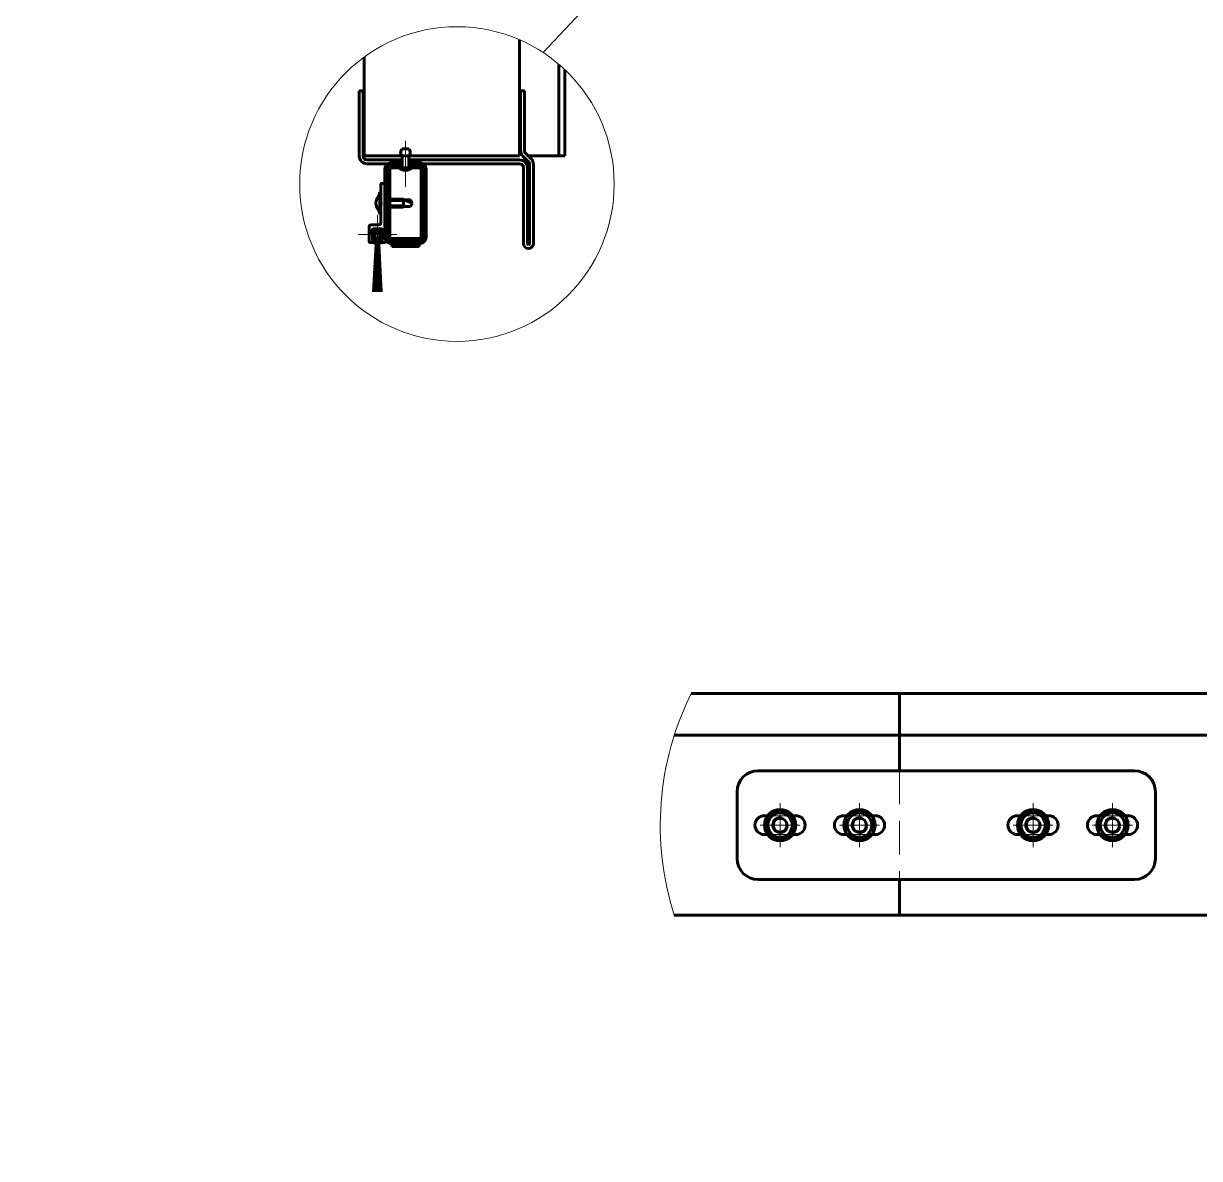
# Model space of a CAD drawing. Header units: millimetres. Extents: x 0 to 3360, y 0 to 297.
# Drawn here: x 0 to 140.6, y 0 to 135.7 of the extents above; entities that cross this region are included whole.
import ezdxf

# ---------------------------------------------------------------- set-up
doc = ezdxf.new("R2010")
doc.units = ezdxf.units.MM
for name, pattern in [('K5LT_AXLED', [19.5, 15, -1.5, 1.5, -1.5]), ('K5LT_BASIC', [0]), ('K5LT_DASHED', [6, 4, -2]), ('K5LT_THIN', [0]), ('K5LT_THIN_INCLUDED_TO_HATCHING', [0])]:
    doc.linetypes.add(name, pattern=pattern)
doc.layers.add('Системный слой', color=7, linetype='Continuous')

# ---------------------------------------------------------------- blocks, each defined once
blk = doc.blocks.new('U7')
at = {"layer": 'Системный слой', "color": 30, "linetype": 'K5LT_AXLED', "lineweight": 18, "true_color": 0xff8000}
for p, q in [((90.46, 37.22), (90.46, 42.47)), ((88.08, 39.85), (92.83, 39.85))]:
    blk.add_line(p, q, dxfattribs=at)
at = {"layer": 'Системный слой', "color": 5, "linetype": 'K5LT_BASIC', "lineweight": 60, "true_color": 0x0000ff}
for p, q in [((88.83, 40.79), (90.46, 41.72)), ((88.83, 38.91), (88.83, 40.79)), ((90.46, 41.72), (92.08, 40.79)), ((92.08, 40.79), (92.08, 38.91)), ((90.46, 37.97), (88.83, 38.91)), ((92.08, 38.91), (90.46, 37.97))]:
    blk.add_line(p, q, dxfattribs=at)
for radius in [1.46, 0.831]:
    blk.add_circle((90.46, 39.85), radius, dxfattribs=at)
at = {"layer": 'Системный слой', "color": 7, "linetype": 'K5LT_THIN', "lineweight": 18}
blk.add_arc((90.46, 39.85), 1, 75, 345, dxfattribs=at)
blk = doc.blocks.new('U8')
at = {"layer": 'Системный слой', "color": 30, "linetype": 'K5LT_AXLED', "lineweight": 18, "true_color": 0xff8000}
for p, q in [((99.96, 37.22), (99.96, 42.47)), ((97.58, 39.85), (102.33, 39.85))]:
    blk.add_line(p, q, dxfattribs=at)
at = {"layer": 'Системный слой', "color": 5, "linetype": 'K5LT_BASIC', "lineweight": 60, "true_color": 0x0000ff}
for p, q in [((98.33, 40.79), (99.96, 41.72)), ((98.33, 38.91), (98.33, 40.79)), ((99.96, 41.72), (101.58, 40.79)), ((101.58, 40.79), (101.58, 38.91)), ((99.96, 37.97), (98.33, 38.91)), ((101.58, 38.91), (99.96, 37.97))]:
    blk.add_line(p, q, dxfattribs=at)
for radius in [1.46, 0.831]:
    blk.add_circle((99.96, 39.85), radius, dxfattribs=at)
at = {"layer": 'Системный слой', "color": 7, "linetype": 'K5LT_THIN', "lineweight": 18}
blk.add_arc((99.96, 39.85), 1, 75, 345, dxfattribs=at)
blk = doc.blocks.new('U9')
at = {"layer": 'Системный слой', "color": 30, "linetype": 'K5LT_AXLED', "lineweight": 18, "true_color": 0xff8000}
for p, q in [((120.71, 37.22), (120.71, 42.47)), ((118.33, 39.85), (123.08, 39.85))]:
    blk.add_line(p, q, dxfattribs=at)
at = {"layer": 'Системный слой', "color": 5, "linetype": 'K5LT_BASIC', "lineweight": 60, "true_color": 0x0000ff}
for p, q in [((119.08, 40.79), (120.71, 41.72)), ((119.08, 38.91), (119.08, 40.79)), ((120.71, 41.72), (122.33, 40.79)), ((122.33, 40.79), (122.33, 38.91)), ((120.71, 37.97), (119.08, 38.91)), ((122.33, 38.91), (120.71, 37.97))]:
    blk.add_line(p, q, dxfattribs=at)
for radius in [1.46, 0.831]:
    blk.add_circle((120.71, 39.85), radius, dxfattribs=at)
at = {"layer": 'Системный слой', "color": 7, "linetype": 'K5LT_THIN', "lineweight": 18}
blk.add_arc((120.71, 39.85), 1, 75, 345, dxfattribs=at)
blk = doc.blocks.new('U10')
at = {"layer": 'Системный слой', "color": 30, "linetype": 'K5LT_AXLED', "lineweight": 18, "true_color": 0xff8000}
for p, q in [((130.21, 37.22), (130.21, 42.47)), ((127.83, 39.85), (132.58, 39.85))]:
    blk.add_line(p, q, dxfattribs=at)
at = {"layer": 'Системный слой', "color": 5, "linetype": 'K5LT_BASIC', "lineweight": 60, "true_color": 0x0000ff}
for p, q in [((128.58, 40.79), (130.21, 41.72)), ((128.58, 38.91), (128.58, 40.79)), ((130.21, 41.72), (131.83, 40.79)), ((131.83, 40.79), (131.83, 38.91)), ((130.21, 37.97), (128.58, 38.91)), ((131.83, 38.91), (130.21, 37.97))]:
    blk.add_line(p, q, dxfattribs=at)
for radius in [1.46, 0.831]:
    blk.add_circle((130.21, 39.85), radius, dxfattribs=at)
at = {"layer": 'Системный слой', "color": 7, "linetype": 'K5LT_THIN', "lineweight": 18}
blk.add_arc((130.21, 39.85), 1, 75, 345, dxfattribs=at)
blk = doc.blocks.new('U547')
at = {"layer": 'Системный слой', "color": 5, "linetype": 'K5LT_BASIC', "lineweight": 60, "true_color": 0x0000ff}
for p, q in [((42.73, 116.48), (42.73, 114.32)), ((43.25, 116.55), (42.8, 116.55)), ((43.32, 109.61), (43.32, 116.48)), ((42.73, 114.32), (42.85, 114.2)), ((42.73, 114.32), (42.73, 111.85)), ((42.85, 114.2), (42.73, 114.08)), ((41.32, 111.37), (41.32, 109.61)), ((42.49, 111.61), (41.55, 111.61)), ((41.91, 111.14), (42.72, 111.14)), ((41.73, 109.79), (41.67, 110.9)), ((41.86, 109.73), (41.8, 109.73)), ((41.91, 109.61), (41.91, 109.68)), ((42.73, 109.68), (42.73, 109.61)), ((42.83, 109.73), (42.78, 109.73)), ((42.96, 110.9), (42.9, 109.79)), ((41.43, 109.49), (41.79, 109.49)), ((42.85, 109.49), (43.2, 109.49))]:
    blk.add_line(p, q, dxfattribs=at)
for centre, radius, start, end in [((42.8, 116.48), 0.0706, 90, 180), ((43.25, 116.48), 0.0706, 0, 90), ((41.55, 111.37), 0.235, 90, 180), ((41.91, 110.9), 0.235, 90, 182), ((42.49, 111.85), 0.235, 270, 0), ((42.72, 110.9), 0.235, 358, 90), ((41.8, 109.8), 0.0706, 183, 270), ((41.86, 109.68), 0.0471, 0, 90), ((42.78, 109.68), 0.0471, 90, 180), ((42.83, 109.8), 0.0706, 270, 357), ((41.43, 109.61), 0.118, 180, 270), ((41.79, 109.61), 0.118, 270, 0), ((42.85, 109.61), 0.118, 180, 270), ((43.2, 109.61), 0.118, 270, 0)]:
    blk.add_arc(centre, radius, start, end, dxfattribs=at)
blk = doc.blocks.new('U549')
at = {"layer": 'Системный слой', "color": 5, "linetype": 'K5LT_BASIC', "lineweight": 60, "true_color": 0x0000ff}
for p, q in [((43.79, 118.2), (43.79, 110.2)), ((47.32, 118.43), (44.02, 118.43)), ((47.55, 110.2), (47.55, 118.2)), ((44.02, 109.96), (47.32, 109.96))]:
    blk.add_line(p, q, dxfattribs=at)
for centre, start, end in [((44.02, 118.2), 90, 180), ((47.32, 118.2), 0, 90), ((44.02, 110.2), 180, 270), ((47.32, 110.2), 270, 0)]:
    blk.add_arc(centre, 0.235, start, end, dxfattribs=at)
blk = doc.blocks.new('U548')
at = {"layer": 'Системный слой', "color": 5, "linetype": 'K5LT_BASIC', "true_color": 0x0000ff, "const_width": 0.6}
blk.add_lwpolyline([(45.27, 118.9), (44.02, 118.9, 0.414214), (43.32, 118.2), (43.32, 110.2, 0.414214), (44.02, 109.49), (47.32, 109.49, 0.414214), (48.02, 110.2), (48.02, 118.2, 0.414214), (47.32, 118.9), (46.07, 118.9)], format="xyb", dxfattribs=at)
at = {"layer": 'Системный слой'}
blk.add_blockref('U549', (0, 0), dxfattribs=at)
blk = doc.blocks.new('U551')
at = {"layer": 'Системный слой', "color": 30, "linetype": 'K5LT_AXLED', "lineweight": 18, "true_color": 0xff8000}
for q in [(42.32, 112.75), (40.02, 110.45), (44.62, 110.45), (42.32, 108.15)]:
    blk.add_line((42.32, 110.45), q, dxfattribs=at)
blk = doc.blocks.new('U550')
at = {"layer": 'Системный слой', "color": 5, "linetype": 'K5LT_BASIC', "lineweight": 60, "true_color": 0x0000ff}
for p, q in [((41.76, 110.96), (42.88, 110.96)), ((41.95, 109.31), (41.76, 110.96)), ((41.89, 110.85), (42.07, 109.32)), ((42.74, 110.85), (41.89, 110.85)), ((42.15, 109.33), (42.02, 110.45)), ((42.32, 110.15), (42.31, 103.61)), ((42.62, 110.45), (42.47, 109.33)), ((42.54, 109.32), (42.74, 110.85)), ((42.88, 110.96), (42.66, 109.31)), ((41.85, 103.61), (42.15, 109.33)), ((42.07, 109.32), (41.95, 109.31)), ((42.11, 103.61), (42.28, 109.34)), ((42.51, 103.61), (42.34, 109.34)), ((42.47, 109.33), (42.77, 103.61)), ((42.66, 109.31), (42.54, 109.32))]:
    blk.add_line(p, q, dxfattribs=at)
blk.add_arc((42.32, 110.45), 0.301, 0, 180, dxfattribs=at)
at = {"layer": 'Системный слой'}
blk.add_blockref('U551', (0, 0), dxfattribs=at)

msp = doc.modelspace()

# ---------------------------------------------------------------- hatches: boundary and pattern name
at = {"layer": 'Системный слой'}
h = msp.add_hatch(dxfattribs=at)
h.set_pattern_fill('Неметалл', angle=45, style=0, pattern_type=0)
h.set_pattern_definition([(45, (0, 0), (-0.3535534, 0.3535534), []), (135, (0, 0), (-0.3535534, -0.3535534), [])])
h.paths.add_polyline_path([(44.02285, 109.02168), (47.31697, 109.02168), (47.31697, 109.49227), (44.02285, 109.49227)])

# ---------------------------------------------------------------- linework, layer by layer
at = {"layer": 'Системный слой', "color": 7, "linetype": 'K5LT_THIN', "lineweight": 18}
for p, q in [((62.11594, 132.21426), (67.3036, 137.70874)), ((56.14, 119.84521), (43.66941, 119.84521)), ((59.19882, 119.84521), (59.08118, 119.84521))]:
    msp.add_line(p, q, dxfattribs=at)
at = {"layer": 'Системный слой', "color": 5, "linetype": 'K5LT_BASIC', "lineweight": 60, "true_color": 0x0000ff}
for p, q in [((59.31647, 133.72442), (59.31647, 119.84521)), ((59.31647, 119.84521), (59.31647, 133.72442)), ((40.72824, 131.66177), (40.72824, 119.84521)), ((40.72824, 131.66177), (40.72824, 119.84521)), ((40.72824, 131.66177), (40.72824, 119.84521)), ((64.02235, 130.78664), (64.02235, 119.84521)), ((64.72824, 130.15319), (64.72824, 119.84521)), ((40.14, 127.60991), (40.61059, 127.60991)), ((40.14, 127.60991), (40.14, 119.84521)), ((40.61059, 127.60991), (40.61059, 119.84521)), ((59.43412, 127.60991), (59.90471, 127.60991)), ((59.43412, 120.4805), (59.43412, 127.60991)), ((59.90471, 120.4805), (59.90471, 127.60991)), ((41.19882, 119.84521), (40.72824, 119.84521)), ((58.84588, 119.84521), (41.19882, 119.84521)), ((45.27285, 120.67903), (46.06697, 120.67903)), ((45.27285, 118.43344), (45.27285, 119.84521)), ((46.06697, 118.43344), (46.06697, 119.84521)), ((59.31647, 119.84521), (58.84588, 119.84521)), ((60.35511, 119.16966), (59.70978, 119.81499)), ((60.68787, 119.50242), (60.04254, 120.14775)), ((63.78706, 119.84521), (60.34508, 119.84521)), ((64.02235, 119.84521), (63.78706, 119.84521)), ((64.72824, 119.84521), (64.02235, 119.84521)), ((41.08118, 119.37462), (45.27285, 119.37462)), ((41.08118, 118.90403), (45.27285, 118.90403)), ((44.89564, 118.39374), (44.89564, 118.43344)), ((44.89564, 118.43344), (46.44417, 118.43344)), ((44.89564, 118.39374), (44.89564, 118.43344)), ((44.89564, 118.39374), (46.44417, 118.39374)), ((45.41832, 118.1555), (45.9215, 118.1555)), ((46.06697, 119.37462), (59.31647, 119.37462)), ((46.06697, 118.90403), (59.31647, 118.90403)), ((46.44417, 118.39374), (46.44417, 118.43344)), ((46.44417, 118.39374), (46.44417, 118.43344)), ((59.78706, 118.43344), (59.78706, 109.37462)), ((60.25765, 118.43344), (60.25765, 109.37462)), ((60.49294, 109.37462), (60.49294, 118.83691)), ((60.96353, 109.37462), (60.96353, 118.83691)), ((42.61108, 112.90403), (42.61108, 115.49227)), ((42.61108, 115.49227), (42.72873, 115.49227)), ((45.43461, 114.69227), (43.78756, 114.69227)), ((43.78756, 114.52756), (45.43461, 114.52756)), ((45.43461, 114.69227), (45.43461, 113.70403)), ((45.43461, 114.59815), (46.25814, 114.59815)), ((46.49344, 114.19815), (45.43461, 114.59815)), ((46.25814, 114.59815), (46.49344, 114.19815)), ((46.25814, 113.79815), (46.49344, 114.19815)), ((42.61108, 112.90403), (42.72873, 112.90403)), ((43.78756, 113.86874), (45.43461, 113.86874)), ((45.43461, 113.70403), (43.78756, 113.70403)), ((45.43461, 113.79815), (46.25814, 113.79815)), ((44.02285, 109.49227), (44.02285, 109.02168)), ((47.31697, 109.02168), (44.02285, 109.02168)), ((47.31697, 109.49227), (47.31697, 109.02168)), ((104.75005, 55.59792), (79.84825, 55.59792)), ((104.75005, 55.59792), (104.75005, 54.09792)), ((104.75005, 55.59792), (104.75005, 54.09792)), ((142.91964, 55.59792), (104.75005, 55.59792)), ((104.75005, 54.09792), (104.75005, 51.34792)), ((104.75005, 54.09792), (104.75005, 51.34792)), ((104.75005, 51.34792), (104.75005, 50.59792)), ((104.75005, 51.34792), (104.75005, 50.59792)), ((104.75005, 50.59792), (77.81312, 50.59792)), ((104.75005, 50.59792), (104.75005, 49.09792)), ((104.75005, 50.59792), (104.75005, 46.34792)), ((144.95476, 50.59792), (104.75005, 50.59792)), ((87.83227, 46.34792), (132.83227, 46.34792)), ((85.33227, 35.84792), (85.33227, 43.84792)), ((135.33227, 43.84792), (135.33227, 35.84792)), ((88.58227, 40.97292), (88.95727, 40.97292)), ((91.95727, 40.97292), (92.33227, 40.97292)), ((98.08227, 40.97292), (98.45727, 40.97292)), ((101.45727, 40.97292), (101.83227, 40.97292)), ((118.83227, 40.97292), (119.20727, 40.97292)), ((122.20727, 40.97292), (122.58227, 40.97292)), ((128.33227, 40.97292), (128.70727, 40.97292)), ((131.70727, 40.97292), (132.08227, 40.97292)), ((88.95727, 38.72292), (88.58227, 38.72292)), ((92.33227, 38.72292), (91.95727, 38.72292)), ((98.45727, 38.72292), (98.08227, 38.72292)), ((101.83227, 38.72292), (101.45727, 38.72292)), ((119.20727, 38.72292), (118.83227, 38.72292)), ((122.58227, 38.72292), (122.20727, 38.72292)), ((128.70727, 38.72292), (128.33227, 38.72292)), ((132.08227, 38.72292), (131.70727, 38.72292)), ((132.83227, 33.34792), (87.83227, 33.34792)), ((104.75005, 33.34792), (104.75005, 29.09792)), ((104.75005, 30.59792), (104.75005, 29.09792)), ((104.75005, 29.09792), (77.81312, 29.09792)), ((144.95476, 29.09792), (104.75005, 29.09792))]:
    msp.add_line(p, q, dxfattribs=at)
at = {"layer": 'Системный слой', "color": 30, "linetype": 'K5LT_AXLED', "lineweight": 18, "true_color": 0xff8000}
msp.add_line((45.66991, 121.64447), (45.66991, 116.1555), dxfattribs=at)
at = {"layer": 'Системный слой', "color": 7, "linetype": 'K5LT_DASHED', "lineweight": 18}
for p, q in [((104.75005, 46.34792), (104.75005, 33.34792)), ((88.95727, 40.97292), (91.95727, 40.97292)), ((98.45727, 40.97292), (101.45727, 40.97292)), ((119.20727, 40.97292), (122.20727, 40.97292)), ((128.70727, 40.97292), (131.70727, 40.97292)), ((91.95727, 38.72292), (88.95727, 38.72292)), ((101.45727, 38.72292), (98.45727, 38.72292)), ((122.20727, 38.72292), (119.20727, 38.72292)), ((131.70727, 38.72292), (128.70727, 38.72292))]:
    msp.add_line(p, q, dxfattribs=at)
at = {"layer": 'Системный слой', "color": 7, "linetype": 'K5LT_THIN', "lineweight": 18}
msp.add_circle((51.82139, 116.4805), 18.80237, dxfattribs=at)
at = {"layer": 'Системный слой', "color": 5, "linetype": 'K5LT_BASIC', "lineweight": 60, "true_color": 0x0000ff}
for centre in [(90.45727, 39.84792), (99.95727, 39.84792), (120.70727, 39.84792), (130.20727, 39.84792)]:
    msp.add_circle(centre, 1.875, dxfattribs=at)
for centre, radius, start, end in [((41.08118, 119.84521), 0.94118, 180, 270), ((41.08118, 119.84521), 0.47059, 180, 270), ((45.66991, 120.26212), 0.57574, 133.602819, 226.397181), ((45.66991, 120.26212), 0.57574, 313.602819, 46.397181), ((60.37529, 120.4805), 0.94118, 180, 225), ((60.37529, 120.4805), 0.47059, 180, 225), ((45.66991, 119.39995), 1.26963, 232.4223803, 258.5706073), ((45.66991, 119.39995), 1.26963, 232.4223803, 258.5706073), ((45.66991, 119.39995), 1.26963, 281.4293927, 307.5776197), ((45.66991, 119.39995), 1.26963, 281.4293927, 307.5776197), ((59.31647, 118.43344), 0.94118, 0, 90), ((59.31647, 118.43344), 0.47059, 0, 90), ((60.02235, 118.83691), 0.47059, 0, 45), ((60.02235, 118.83691), 0.94118, 0, 45), ((46.69794, 114.19815), 4.28685, 162.4294026, 168.2826751), ((43.37336, 114.19815), 1.23287, 135.0774805, 224.9225195), ((46.69794, 114.19815), 4.28685, 191.7173249, 197.5705974), ((60.37529, 109.37462), 0.58824, 180, 0), ((60.37529, 109.37462), 0.11765, 180, 0), ((87.83227, 43.84792), 2.5, 90, 180), ((132.83227, 43.84792), 2.5, 0, 90), ((88.58227, 39.84792), 1.125, 90, 270), ((92.33227, 39.84792), 1.125, 270, 90), ((98.08227, 39.84792), 1.125, 90, 270), ((101.83227, 39.84792), 1.125, 270, 90), ((118.83227, 39.84792), 1.125, 90, 270), ((122.58227, 39.84792), 1.125, 270, 90), ((128.33227, 39.84792), 1.125, 90, 270), ((132.08227, 39.84792), 1.125, 270, 90), ((87.83227, 35.84792), 2.5, 180, 270), ((132.83227, 35.84792), 2.5, 270, 0)]:
    msp.add_arc(centre, radius, start, end, dxfattribs=at)
at = {"layer": 'Системный слой', "color": 7, "linetype": 'K5LT_THIN_INCLUDED_TO_HATCHING', "lineweight": 18}
msp.add_arc((111.38394, 39.84792), 35.25, 153.4608951, 197.7560305, dxfattribs=at)

# ---------------------------------------------------------------- block references
at = {"layer": 'Системный слой'}
for name in ['U548', 'U547', 'U550', 'U7', 'U8', 'U9', 'U10']:
    msp.add_blockref(name, (0, 0), dxfattribs=at)

doc.saveas('drawing.dxf')
